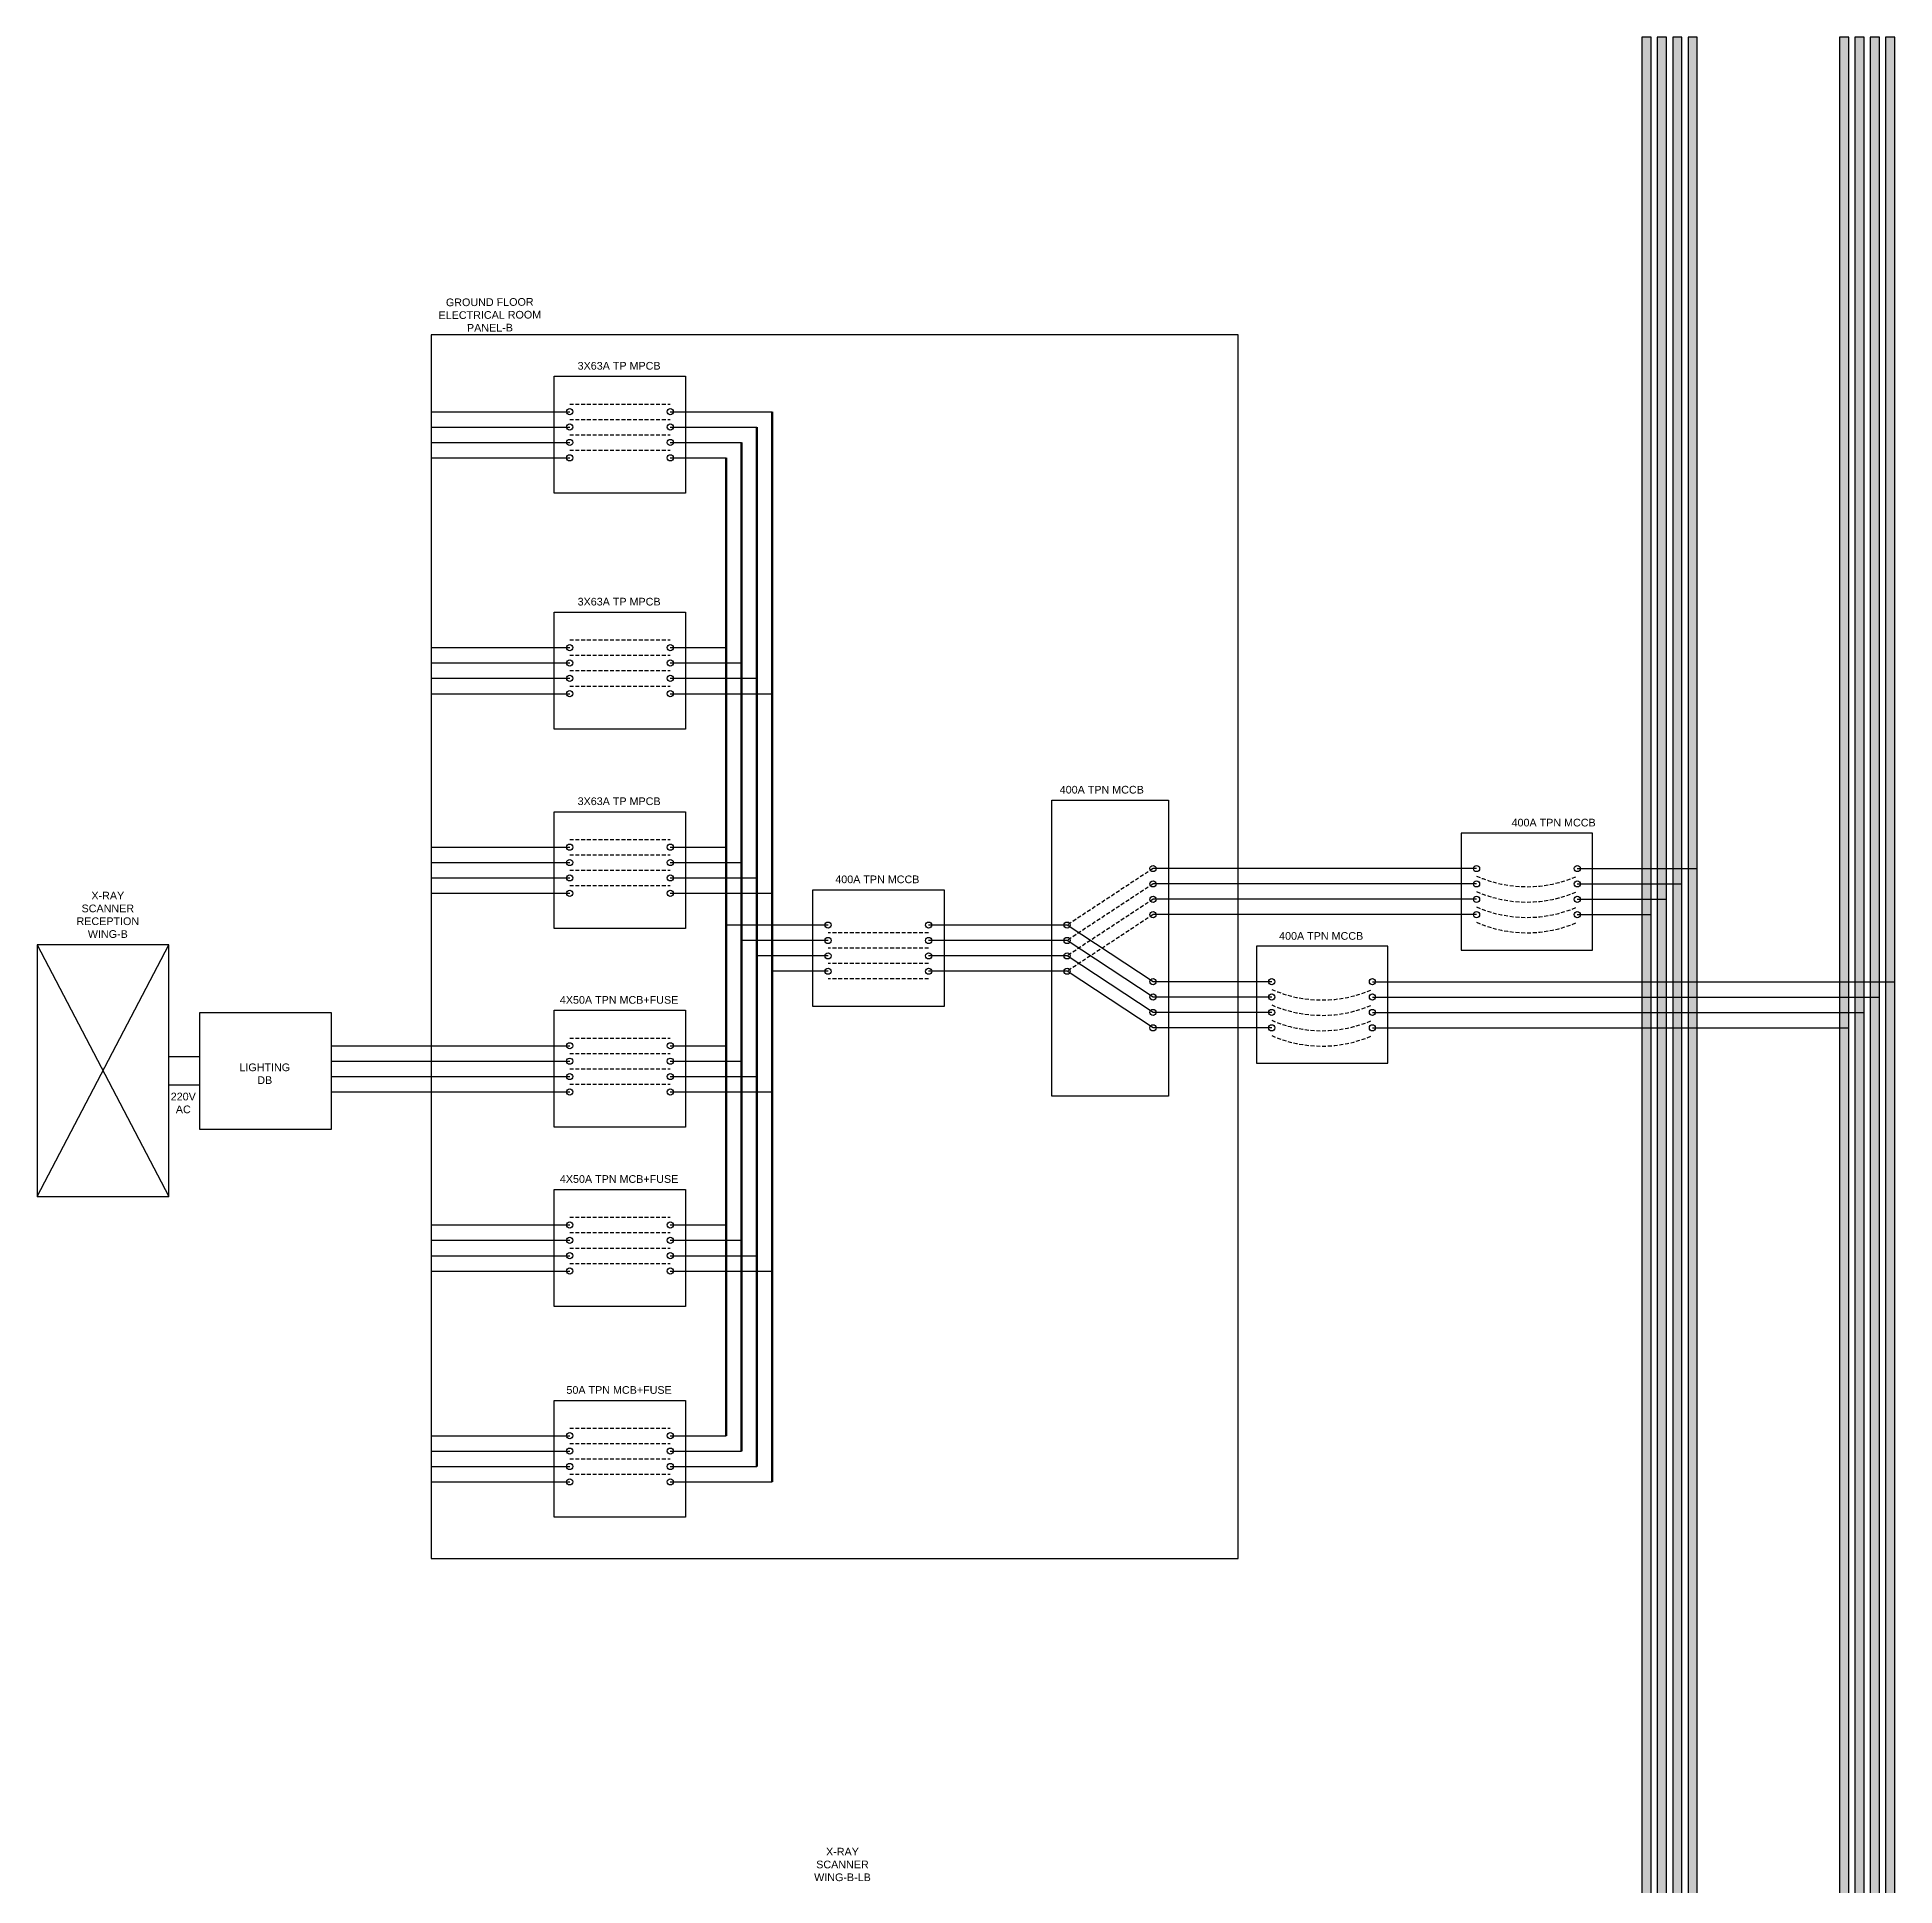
# Model space of a CAD drawing. Header units: inches. Extents: x -137 to 2243, y 16 to 894.
# Drawn here: x 1790.6 to 1911.5, y 768.9 to 889.2 of the extents above; entities that cross this region are included whole.
import ezdxf

# ---------------------------------------------------------------- set-up
doc = ezdxf.new("R2010")
doc.units = ezdxf.units.IN
doc.header["$MEASUREMENT"] = 0
doc.linetypes.add('DASHED2', pattern=[0.375, 0.25, -0.125])
doc.styles.get("Standard").update_dxf_attribs({"font": 'arial.ttf'})

msp = doc.modelspace()

# ---------------------------------------------------------------- hatches: boundary and pattern name
at = {"true_color": 0x000000}
h = msp.add_hatch(color=18, dxfattribs=at)
h.dxf.hatch_style = 1
h.paths.add_polyline_path([(1895.63, 741.23), (1895.03, 741.23), (1895.03, 889.18), (1895.63, 889.18)])
h = msp.add_hatch(color=5)
h.dxf.hatch_style = 1
h.paths.add_polyline_path([(1896.63, 741.23), (1896.03, 741.23), (1896.03, 889.18), (1896.63, 889.18)])
h = msp.add_hatch(color=2)
h.dxf.hatch_style = 1
h.paths.add_polyline_path([(1897.63, 741.23), (1897.03, 741.23), (1897.03, 889.18), (1897.63, 889.18)])
h = msp.add_hatch(color=1)
h.dxf.hatch_style = 1
h.paths.add_polyline_path([(1898.03, 889.18), (1898.63, 889.18), (1898.63, 741.23), (1898.03, 741.23)])
h = msp.add_hatch(color=18, dxfattribs=at)
h.dxf.hatch_style = 1
h.paths.add_polyline_path([(1908.48, 741.23), (1907.88, 741.23), (1907.88, 889.18), (1908.48, 889.18)])
h = msp.add_hatch(color=5)
h.dxf.hatch_style = 1
h.paths.add_polyline_path([(1909.48, 741.23), (1908.88, 741.23), (1908.88, 889.18), (1909.48, 889.18)])
h = msp.add_hatch(color=2)
h.dxf.hatch_style = 1
h.paths.add_polyline_path([(1910.48, 741.23), (1909.88, 741.23), (1909.88, 889.18), (1910.48, 889.18)])
h = msp.add_hatch(color=1)
h.dxf.hatch_style = 1
h.paths.add_polyline_path([(1910.88, 889.18), (1911.48, 889.18), (1911.48, 741.23), (1910.88, 741.23)])

# ---------------------------------------------------------------- linework, layer by layer
at = {"color": 18, "linetype": 'DASHED2', "true_color": 0x000000}
for p, q in [((1825.28, 865.32), (1831.82, 865.32)), ((1825.28, 864.32), (1831.82, 864.32)), ((1825.28, 863.32), (1831.82, 863.32)), ((1825.28, 862.32), (1831.82, 862.32)), ((1825.28, 849.98), (1831.82, 849.98)), ((1825.28, 848.98), (1831.82, 848.98)), ((1825.28, 847.98), (1831.82, 847.98)), ((1825.28, 846.98), (1831.82, 846.98)), ((1825.28, 837), (1831.82, 837)), ((1825.28, 836), (1831.82, 836)), ((1863.23, 835.11), (1857.64, 831.43)), ((1825.28, 835), (1831.82, 835)), ((1825.28, 834), (1831.82, 834)), ((1863.23, 834.11), (1857.64, 830.43)), ((1863.23, 833.11), (1857.64, 829.43)), ((1863.23, 832.11), (1857.64, 828.43)), ((1848.63, 830.93), (1842.09, 830.93)), ((1848.63, 829.93), (1842.09, 829.93)), ((1848.63, 828.93), (1842.09, 828.93)), ((1848.63, 827.93), (1842.09, 827.93)), ((1825.28, 824.08), (1831.82, 824.08)), ((1825.28, 823.08), (1831.82, 823.08)), ((1825.28, 822.08), (1831.82, 822.08)), ((1825.28, 821.08), (1831.82, 821.08)), ((1825.28, 812.43), (1831.82, 812.43)), ((1825.28, 811.43), (1831.82, 811.43)), ((1825.28, 810.43), (1831.82, 810.43)), ((1825.28, 809.43), (1831.82, 809.43)), ((1825.28, 798.72), (1831.82, 798.72)), ((1825.28, 797.72), (1831.82, 797.72)), ((1825.28, 796.72), (1831.82, 796.72)), ((1825.28, 795.72), (1831.82, 795.72))]:
    msp.add_line(p, q, dxfattribs=at)
for p, q in [((1816.27, 864.82), (1825.28, 864.82)), ((1831.82, 864.82), (1838.46, 864.82)), ((1816.27, 863.82), (1825.28, 863.82)), ((1831.82, 863.82), (1837.46, 863.82)), ((1816.27, 862.82), (1825.28, 862.82)), ((1816.27, 861.82), (1825.28, 861.82)), ((1831.82, 862.82), (1836.46, 862.82)), ((1831.82, 861.82), (1835.46, 861.82)), ((1816.27, 849.48), (1825.28, 849.48)), ((1816.27, 848.48), (1825.28, 848.48)), ((1831.82, 849.48), (1835.46, 849.48)), ((1831.82, 848.48), (1836.46, 848.48)), ((1816.27, 847.48), (1825.28, 847.48)), ((1831.82, 847.48), (1837.46, 847.48)), ((1816.27, 846.48), (1825.28, 846.48)), ((1831.82, 846.48), (1838.46, 846.48)), ((1816.27, 836.5), (1825.28, 836.5)), ((1831.82, 836.5), (1835.46, 836.5)), ((1816.27, 835.5), (1825.28, 835.5)), ((1831.82, 835.5), (1836.46, 835.5)), ((1884.27, 835.11), (1863.23, 835.11)), ((1890.82, 835.11), (1898.63, 835.11)), ((1816.27, 834.5), (1825.28, 834.5)), ((1831.82, 834.5), (1837.46, 834.5)), ((1884.27, 834.11), (1863.23, 834.11)), ((1890.82, 834.11), (1897.63, 834.11)), ((1816.27, 833.5), (1825.28, 833.5)), ((1831.82, 833.5), (1838.46, 833.5)), ((1884.27, 833.11), (1863.23, 833.11)), ((1890.82, 833.11), (1896.63, 833.11)), ((1842.09, 831.43), (1835.46, 831.43)), ((1857.64, 831.43), (1848.63, 831.43)), ((1884.27, 832.11), (1863.23, 832.11)), ((1890.82, 832.11), (1895.63, 832.11)), ((1842.09, 830.43), (1836.46, 830.43)), ((1857.64, 830.43), (1848.63, 830.43)), ((1790.64, 830.15), (1799.2, 813.77)), ((1790.64, 813.77), (1799.2, 830.15)), ((1842.09, 829.43), (1837.46, 829.43)), ((1857.64, 829.43), (1848.63, 829.43)), ((1842.09, 828.43), (1838.46, 828.43)), ((1857.64, 828.43), (1848.63, 828.43)), ((1870.95, 827.75), (1863.23, 827.75)), ((1870.95, 826.75), (1863.23, 826.75)), ((1877.5, 827.75), (1911.48, 827.75)), ((1877.5, 826.75), (1910.48, 826.75)), ((1870.95, 825.75), (1863.23, 825.75)), ((1877.5, 825.75), (1909.48, 825.75)), ((1870.95, 824.75), (1863.23, 824.75)), ((1877.5, 824.75), (1908.48, 824.75)), ((1809.76, 823.58), (1825.28, 823.58)), ((1831.82, 823.58), (1835.46, 823.58)), ((1801.22, 822.86), (1799.2, 822.86)), ((1809.76, 822.58), (1825.28, 822.58)), ((1831.82, 822.58), (1836.46, 822.58)), ((1801.22, 821.02), (1799.2, 821.02)), ((1809.76, 821.58), (1825.28, 821.58)), ((1809.76, 820.58), (1825.28, 820.58)), ((1831.82, 821.58), (1837.46, 821.58)), ((1831.82, 820.58), (1838.46, 820.58)), ((1816.27, 811.93), (1825.28, 811.93)), ((1816.27, 810.93), (1825.28, 810.93)), ((1831.82, 811.93), (1835.46, 811.93)), ((1831.82, 810.93), (1836.46, 810.93)), ((1816.27, 809.93), (1825.28, 809.93)), ((1831.82, 809.93), (1837.46, 809.93)), ((1816.27, 808.93), (1825.28, 808.93)), ((1831.82, 808.93), (1838.46, 808.93)), ((1816.27, 798.22), (1825.28, 798.22)), ((1831.82, 798.22), (1835.46, 798.22)), ((1816.27, 797.22), (1825.28, 797.22)), ((1831.82, 797.22), (1836.46, 797.22)), ((1816.27, 796.22), (1825.28, 796.22)), ((1816.27, 795.22), (1825.28, 795.22)), ((1831.82, 796.22), (1837.46, 796.22)), ((1831.82, 795.22), (1838.46, 795.22))]:
    msp.add_line(p, q)
at = {"color": 18, "lineweight": 211, "true_color": 0x000000}
msp.add_line((1838.46, 864.82), (1838.46, 795.22), dxfattribs=at)
at = {"color": 152, "lineweight": 211, "true_color": 0x2776bb}
msp.add_line((1837.46, 863.82), (1837.46, 796.22), dxfattribs=at)
at = {"color": 240, "lineweight": 211, "true_color": 0xed1f24}
msp.add_line((1835.46, 861.82), (1835.46, 798.22), dxfattribs=at)
at = {"color": 40, "lineweight": 211, "true_color": 0xf8d731}
msp.add_line((1836.46, 862.82), (1836.46, 797.22), dxfattribs=at)
at = {"color": 18, "true_color": 0x000000}
for p, q in [((1863.23, 827.75), (1857.64, 831.43)), ((1863.23, 826.75), (1857.64, 830.43)), ((1863.23, 825.75), (1857.64, 829.43)), ((1863.23, 824.75), (1857.64, 828.43))]:
    msp.add_line(p, q, dxfattribs=at)
for points in [[(1895.63, 741.23), (1895.63, 889.18), (1895.03, 889.18), (1895.03, 741.23)], [(1896.63, 741.23), (1896.63, 889.18), (1896.03, 889.18), (1896.03, 741.23)], [(1897.63, 741.23), (1897.63, 889.18), (1897.03, 889.18), (1897.03, 741.23)], [(1898.63, 741.23), (1898.63, 889.18), (1898.03, 889.18), (1898.03, 741.23)], [(1908.48, 741.23), (1908.48, 889.18), (1907.88, 889.18), (1907.88, 741.23)], [(1909.48, 741.23), (1909.48, 889.18), (1908.88, 889.18), (1908.88, 741.23)], [(1910.48, 741.23), (1910.48, 889.18), (1909.88, 889.18), (1909.88, 741.23)], [(1911.48, 741.23), (1911.48, 889.18), (1910.88, 889.18), (1910.88, 741.23)]]:
    msp.add_lwpolyline(points)
for points in [[(1868.76, 869.81), (1816.27, 869.81), (1816.27, 790.24), (1868.76, 790.24)], [(1790.64, 830.15), (1790.64, 813.77), (1799.2, 813.77), (1799.2, 830.15)]]:
    msp.add_lwpolyline(points, close=True)
for points in [[(1824.28, 859.52), (1824.28, 867.13), (1832.82, 867.13), (1832.82, 859.52)], [(1824.28, 844.18), (1824.28, 851.79), (1832.82, 851.79), (1832.82, 844.18)], [(1824.28, 831.2), (1824.28, 838.8), (1832.82, 838.8), (1832.82, 831.2)], [(1864.23, 839.56), (1864.23, 820.3), (1856.64, 820.3), (1856.64, 839.56)], [(1883.27, 837.41), (1883.27, 829.81), (1891.82, 829.81), (1891.82, 837.41)], [(1849.63, 833.73), (1849.63, 826.13), (1841.09, 826.13), (1841.09, 833.73)], [(1869.95, 830.05), (1869.95, 822.45), (1878.5, 822.45), (1878.5, 830.05)], [(1801.22, 818.14), (1801.22, 825.74), (1809.76, 825.74), (1809.76, 818.14)], [(1824.28, 818.28), (1824.28, 825.89), (1832.82, 825.89), (1832.82, 818.28)], [(1824.28, 806.63), (1824.28, 814.23), (1832.82, 814.23), (1832.82, 806.63)], [(1824.28, 792.92), (1824.28, 800.52), (1832.82, 800.52), (1832.82, 792.92)]]:
    msp.add_lwpolyline(points, close=True, dxfattribs=at)
for centre in [(1825.28, 864.82), (1831.82, 864.82), (1825.28, 863.82), (1825.28, 862.82), (1831.82, 863.82), (1831.82, 862.82), (1825.28, 861.82), (1831.82, 861.82), (1825.28, 849.48), (1831.82, 849.48), (1825.28, 848.48), (1831.82, 848.48), (1825.28, 847.48), (1831.82, 847.48), (1825.28, 846.48), (1831.82, 846.48), (1825.28, 836.5), (1831.82, 836.5), (1825.28, 835.5), (1831.82, 835.5), (1863.23, 835.11), (1884.27, 835.11), (1890.82, 835.11), (1825.28, 834.5), (1831.82, 834.5), (1863.23, 834.11), (1884.27, 834.11), (1890.82, 834.11), (1825.28, 833.5), (1831.82, 833.5), (1863.23, 833.11), (1884.27, 833.11), (1890.82, 833.11), (1842.09, 831.43), (1848.63, 831.43), (1857.64, 831.43), (1863.23, 832.11), (1884.27, 832.11), (1890.82, 832.11), (1842.09, 830.43), (1848.63, 830.43), (1857.64, 830.43), (1842.09, 829.43), (1848.63, 829.43), (1857.64, 829.43), (1842.09, 828.43), (1848.63, 828.43), (1857.64, 828.43), (1863.23, 827.75), (1870.95, 827.75), (1877.5, 827.75), (1863.23, 826.75), (1870.95, 826.75), (1877.5, 826.75), (1863.23, 825.75), (1870.95, 825.75), (1877.5, 825.75), (1863.23, 824.75), (1870.95, 824.75), (1877.5, 824.75), (1825.28, 823.58), (1831.82, 823.58), (1825.28, 822.58), (1825.28, 821.58), (1831.82, 822.58), (1831.82, 821.58), (1825.28, 820.58), (1831.82, 820.58), (1825.28, 811.93), (1831.82, 811.93), (1825.28, 810.93), (1831.82, 810.93), (1825.28, 809.93), (1831.82, 809.93), (1825.28, 808.93), (1831.82, 808.93), (1825.28, 798.22), (1831.82, 798.22), (1825.28, 797.22), (1825.28, 796.22), (1831.82, 797.22), (1831.82, 796.22), (1825.28, 795.22), (1831.82, 795.22)]:
    msp.add_circle(centre, 0.201, dxfattribs=at)
at = {"color": 18, "linetype": 'DASHED2', "true_color": 0x000000}
for centre in [(1887.55, 842.14), (1887.55, 841.14), (1887.55, 840.14), (1887.55, 839.14), (1874.22, 834.77), (1874.22, 833.77), (1874.22, 832.77), (1874.22, 831.77)]:
    msp.add_arc(centre, 8.21, 246.5048, 293.4952, dxfattribs=at)

# ---------------------------------------------------------------- texts
at = {"insert": (1815.34, 870), "char_height": 0.5, "attachment_point": 7, "rotation": 0.368}
msp.add_mtext_dynamic_manual_height_columns('\\pxqc;GROUND FLOOR ELECTRICAL ROOM PANEL-B', width=9.5085, gutter_width=1, heights=[2.19], dxfattribs=at)
at = {"color": 18, "true_color": 0x000000, "char_height": 0.5, "attachment_point": 7}
for s, insert in [('\\pxqc;3X63A TP MPCB', (1817.57, 867.55)), ('\\pxqc;3X63A TP MPCB', (1817.57, 852.21)), ('\\pxqc;400A TPN MCCB', (1848.97, 839.98)), ('\\pxqc;3X63A TP MPCB', (1817.57, 839.23)), ('400A TPN MCCB', (1886.55, 837.84)), ('\\pxqc;400A TPN MCCB', (1834.37, 834.15)), ('\\pxqc;400A TPN MCCB', (1863.24, 830.47)), ('\\pxqc;4X50A TPN MCB+FUSE', (1817.57, 826.31)), ('\\pxqc;4X50A TPN MCB+FUSE', (1817.57, 814.66)), ('\\pxqc;50A TPN MCB+FUSE', (1817.57, 800.94))]:
    msp.add_mtext_dynamic_manual_height_columns(s, width=21.8484, gutter_width=1, heights=[2.19], dxfattribs=dict(at, insert=insert))
at = {"char_height": 0.5}
for s, width, heights, insert, attachment_point in [('\\pxqc;X-RAY\\PSCANNER \\PRECEPTION\\PWING-B', 5.29, [3.13], (1797.88, 833.6), 3), ('\\pxqc;LIGHTING DB', 3.053, [0], (1806.97, 822.43), 3), ('\\pxqc;220V\\PAC', 3.053, [0], (1801.67, 820.53), 3), ('\\pxqc;X-RAY\\PSCANNER \\PWING-B-LB', 5.29, [3.13], (1840.38, 771.42), 1)]:
    msp.add_mtext_dynamic_manual_height_columns(s, width=width, gutter_width=1, heights=heights, dxfattribs=dict(at, insert=insert, attachment_point=attachment_point))

doc.saveas('drawing.dxf')
